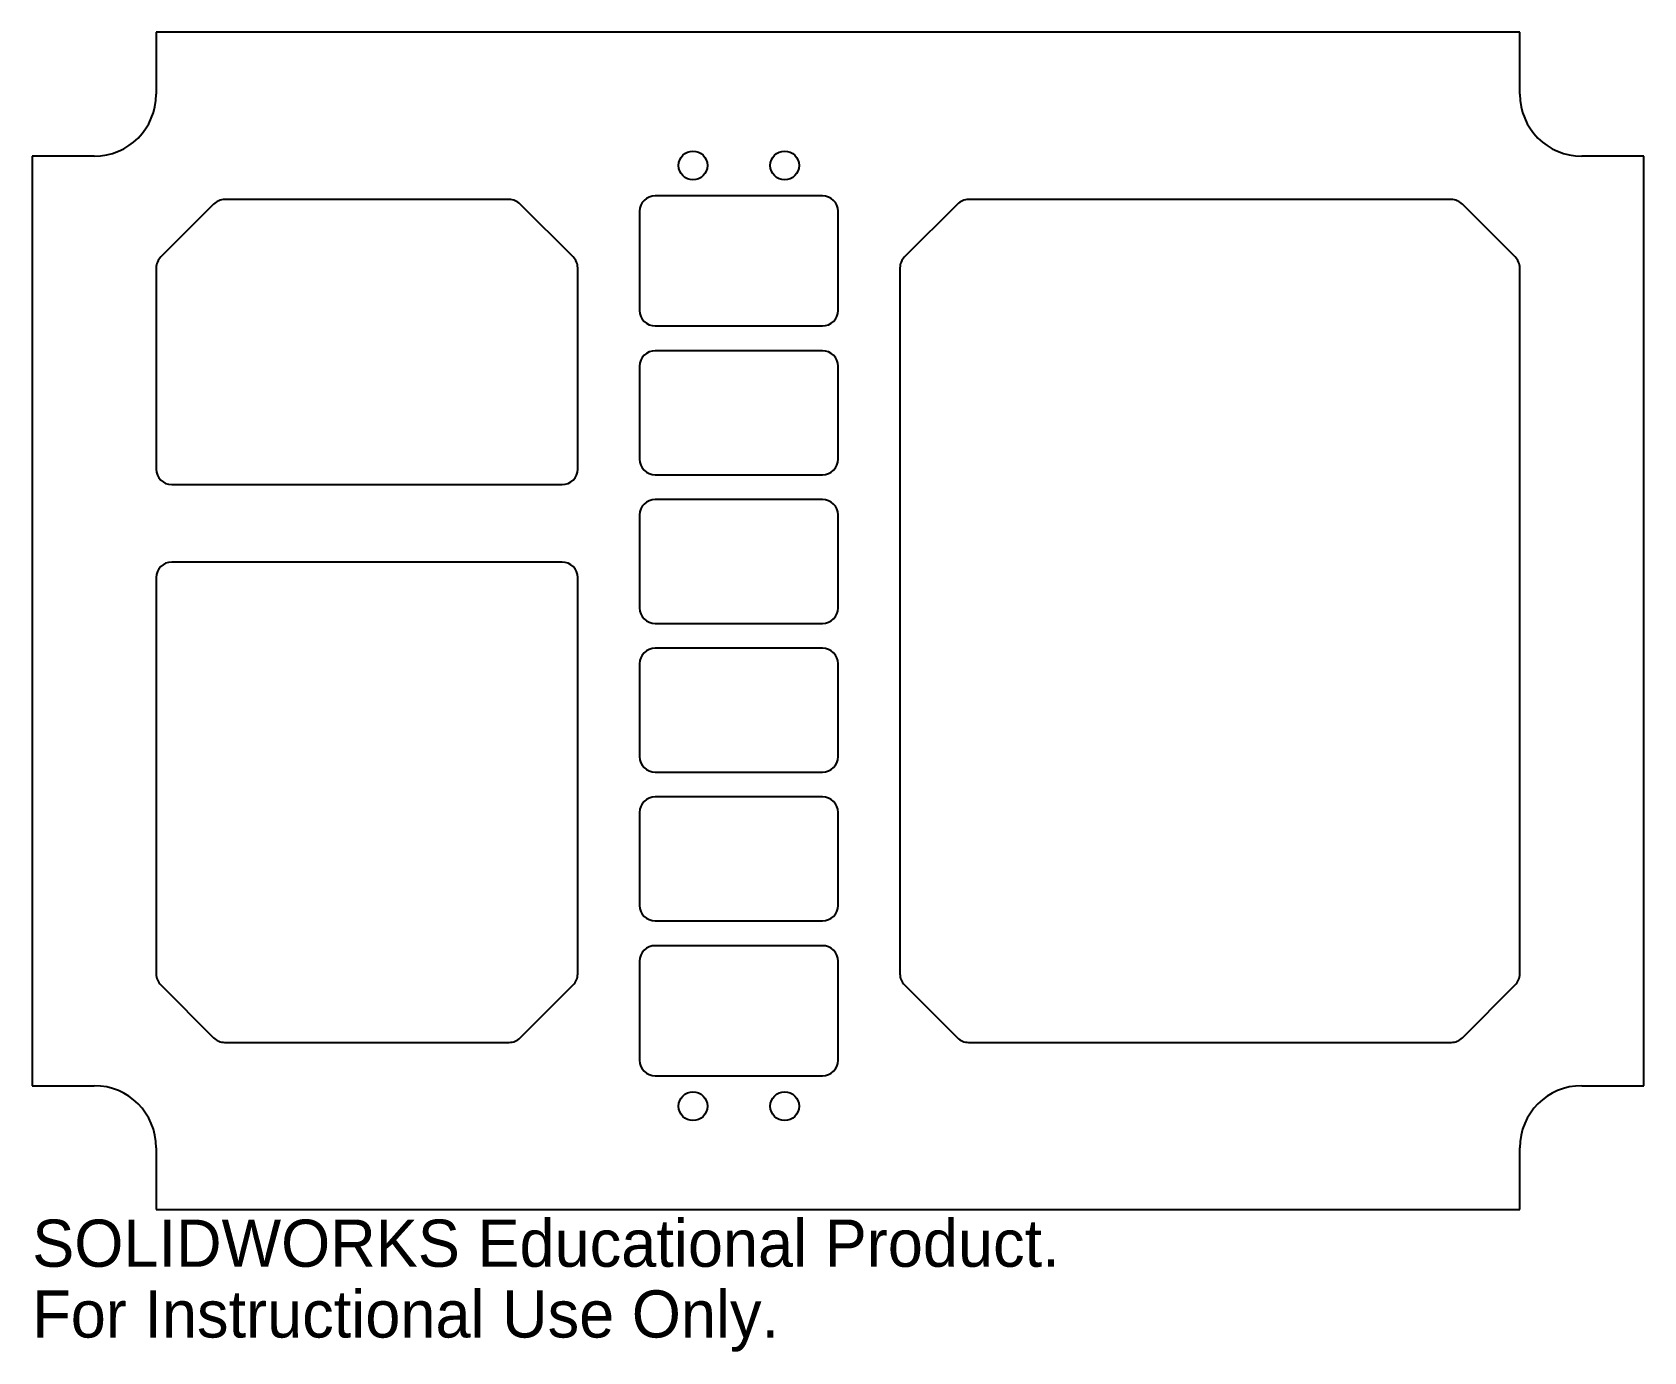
# Model space of a CAD drawing. Header units: inches. Extents: x -6.5 to 0, y -5.32 to 0.
import ezdxf

# ---------------------------------------------------------------- set-up
doc = ezdxf.new("R2010")
doc.units = ezdxf.units.IN
doc.header["$MEASUREMENT"] = 0
doc.styles.add('SLDTEXTSTYLE0', font='Arail.ttf')

msp = doc.modelspace()

# ---------------------------------------------------------------- linework, layer by layer
at = {"color": 1, "linetype": 'Continuous', "lineweight": 25}
for p, q in [((-6, 0), (-6, -0.25)), ((-0.5, 0), (-6, 0)), ((-0.5, -0.25), (-0.5, 0)), ((-6.5, -0.5), (-6.5, -4.25)), ((-6.25, -0.5), (-6.5, -0.5)), ((0, -0.5), (-0.25, -0.5)), ((0, -4.25), (0, -0.5)), ((-5.7683, -0.6933), (-5.9817, -0.9067)), ((-4.5759, -0.675), (-5.7241, -0.675)), ((-4.3183, -0.9067), (-4.5317, -0.6933)), ((-3.3125, -0.66), (-3.9875, -0.66)), ((-2.7683, -0.6933), (-2.9817, -0.9067)), ((-0.7759, -0.675), (-2.7241, -0.675)), ((-0.5183, -0.9067), (-0.7317, -0.6933)), ((-4.05, -0.7225), (-4.05, -1.1225)), ((-3.25, -1.1225), (-3.25, -0.7225)), ((-6, -0.9509), (-6, -1.7625)), ((-4.3, -1.7625), (-4.3, -0.9509)), ((-3, -0.9509), (-3, -3.7991)), ((-0.5, -3.7991), (-0.5, -0.9509)), ((-3.9875, -1.185), (-3.3125, -1.185)), ((-3.3125, -1.285), (-3.9875, -1.285)), ((-4.05, -1.3475), (-4.05, -1.7225)), ((-3.25, -1.7225), (-3.25, -1.3475)), ((-3.9875, -1.785), (-3.3125, -1.785)), ((-5.9375, -1.825), (-4.3625, -1.825)), ((-3.3125, -1.885), (-3.9875, -1.885)), ((-4.05, -1.9475), (-4.05, -2.3225)), ((-3.25, -2.3225), (-3.25, -1.9475)), ((-4.3625, -2.1375), (-5.9375, -2.1375)), ((-6, -2.2), (-6, -3.7991)), ((-4.3, -3.7991), (-4.3, -2.2)), ((-3.9875, -2.385), (-3.3125, -2.385)), ((-3.3125, -2.485), (-3.9875, -2.485)), ((-4.05, -2.5475), (-4.05, -2.9225)), ((-3.25, -2.9225), (-3.25, -2.5475)), ((-3.9875, -2.985), (-3.3125, -2.985)), ((-3.3125, -3.085), (-3.9875, -3.085)), ((-4.05, -3.1475), (-4.05, -3.5225)), ((-3.25, -3.5225), (-3.25, -3.1475)), ((-3.9875, -3.585), (-3.3125, -3.585)), ((-3.3125, -3.685), (-3.9875, -3.685)), ((-4.05, -3.7475), (-4.05, -4.1475)), ((-3.25, -4.1475), (-3.25, -3.7475)), ((-5.9817, -3.8433), (-5.7683, -4.0567)), ((-4.5317, -4.0567), (-4.3183, -3.8433)), ((-2.9817, -3.8433), (-2.7683, -4.0567)), ((-0.7317, -4.0567), (-0.5183, -3.8433)), ((-5.7241, -4.075), (-4.5759, -4.075)), ((-2.7241, -4.075), (-0.7759, -4.075)), ((-3.9875, -4.21), (-3.3125, -4.21)), ((-6.5, -4.25), (-6.25, -4.25)), ((-0.25, -4.25), (0, -4.25)), ((-6, -4.5), (-6, -4.75)), ((-0.5, -4.75), (-0.5, -4.5)), ((-6, -4.75), (-0.5, -4.75))]:
    msp.add_line(p, q, dxfattribs=at)
for centre in [(-3.835, -0.5375), (-3.465, -0.5375), (-3.835, -4.3325), (-3.465, -4.3325)]:
    msp.add_circle(centre, 0.058, dxfattribs=at)
for centre, radius, start, end in [((-6.25, -0.25), 0.25, 270, 0), ((-0.25, -0.25), 0.25, 180, 270), ((-5.7241, -0.7375), 0.0625, 90, 135), ((-4.5759, -0.7375), 0.0625, 45, 90), ((-3.9875, -0.7225), 0.0625, 90, 180), ((-3.3125, -0.7225), 0.0625, 0, 90), ((-2.7241, -0.7375), 0.0625, 90, 135), ((-0.7759, -0.7375), 0.0625, 45, 90), ((-5.9375, -0.9509), 0.0625, 135, 180), ((-4.3625, -0.9509), 0.0625, 0, 45), ((-2.9375, -0.9509), 0.0625, 135, 180), ((-0.5625, -0.9509), 0.0625, 0, 45), ((-3.9875, -1.1225), 0.0625, 180, 270), ((-3.3125, -1.1225), 0.0625, 270, 0), ((-3.9875, -1.3475), 0.0625, 90, 180), ((-3.3125, -1.3475), 0.0625, 0, 90), ((-3.9875, -1.7225), 0.0625, 180, 270), ((-3.3125, -1.7225), 0.0625, 270, 0), ((-5.9375, -1.7625), 0.0625, 180, 270), ((-4.3625, -1.7625), 0.0625, 270, 0), ((-3.9875, -1.9475), 0.0625, 90, 180), ((-3.3125, -1.9475), 0.0625, 0, 90), ((-5.9375, -2.2), 0.0625, 90, 180), ((-4.3625, -2.2), 0.0625, 0, 90), ((-3.9875, -2.3225), 0.0625, 180, 270), ((-3.3125, -2.3225), 0.0625, 270, 0), ((-3.9875, -2.5475), 0.0625, 90, 180), ((-3.3125, -2.5475), 0.0625, 0, 90), ((-3.9875, -2.9225), 0.0625, 180, 270), ((-3.3125, -2.9225), 0.0625, 270, 0), ((-3.9875, -3.1475), 0.0625, 90, 180), ((-3.3125, -3.1475), 0.0625, 0, 90), ((-3.9875, -3.5225), 0.0625, 180, 270), ((-3.3125, -3.5225), 0.0625, 270, 0), ((-3.9875, -3.7475), 0.0625, 90, 180), ((-3.3125, -3.7475), 0.0625, 0, 90), ((-5.9375, -3.7991), 0.0625, 180, 225), ((-4.3625, -3.7991), 0.0625, 315, 0), ((-2.9375, -3.7991), 0.0625, 180, 225), ((-0.5625, -3.7991), 0.0625, 315, 0), ((-5.7241, -4.0125), 0.0625, 225, 270), ((-4.5759, -4.0125), 0.0625, 270, 315), ((-2.7241, -4.0125), 0.0625, 225, 270), ((-0.7759, -4.0125), 0.0625, 270, 315), ((-3.9875, -4.1475), 0.0625, 180, 270), ((-3.3125, -4.1475), 0.0625, 270, 0), ((-6.25, -4.5), 0.25, 0, 90), ((-0.25, -4.5), 0.25, 90, 180)]:
    msp.add_arc(centre, radius, start, end, dxfattribs=at)

# ---------------------------------------------------------------- texts
at = {"color": 7, "linetype": 'Continuous', "char_height": 0.1903, "attachment_point": 1, "style": 'SLDTEXTSTYLE0'}
for s, insert in [('SOLIDWORKS Educational Product.', (-6.5, -4.7901)), ('For Instructional Use Only.', (-6.5, -5.0756))]:
    msp.add_mtext(s, dxfattribs=dict(at, insert=insert))

doc.saveas('drawing.dxf')
